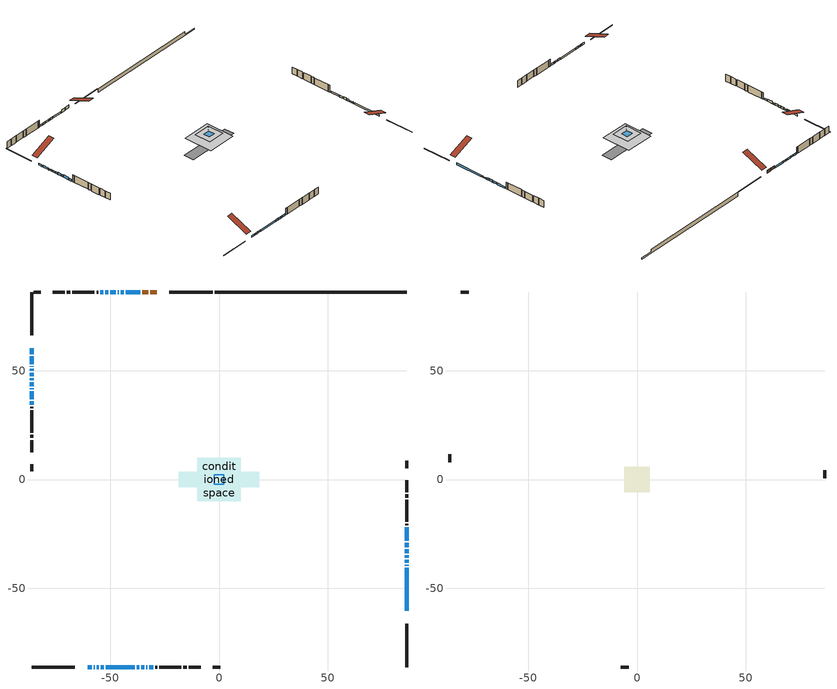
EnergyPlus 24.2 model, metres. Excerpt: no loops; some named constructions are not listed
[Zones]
conditioned space
 floor outside (Floor1 construction): -0.88,-0.88 -0.88,0.88 0.88,0.88 0.88,-0.88 z1.06
 floor outside (Floor2 construction): -4.28,-4.28 -4.28,4.28 4.28,4.28 4.28,-4.28 z1.06
 floor outside (Floor3 construction): -0.68,-0.68 -0.68,0.68 0.68,0.68 0.68,-0.68 z1.06
 floor adiabatic (AdiabaticFloorConstruction): -10.07,-10.07 -10.07,10.07 10.07,10.07 10.07,-10.07 z3.5
 floor foundation (Slab1 construction): -18.47,-3.56 -18.47,3.56 18.47,3.56 18.47,-3.56 z-1.68
 wall outside (RimJoist1 construction): -2.91,86.11 -22.77,86.11 / -86.11,-86.11 -66.24,-86.11 / -86.11,86.11 -86.11,66.24 / 86.11,-86.11 86.11,-66.24 z1.06:1.36
 wall outside (AdiabaticWallConstruction 1): -28.66,86.11 -31.67,86.11 / -32.59,86.11 -35.29,86.11 z1.06:3.09
 wall outside (AdiabaticWallConstruction): 86.11,-60.36 86.11,-40.63 / -36.21,86.11 -42.79,86.11 / -43.72,86.11 -45.09,86.11 / -46.02,86.11 -46.48,86.11 / -60.36,-86.11 -58.53,-86.11 / -57.6,-86.11 -57.14,-86.11 / -56.22,-86.11 -55.3,-86.11 / -54.37,-86.11 -52.85,-86.11 / -51.92,-86.11 -38.77,-86.11 / -86.11,60.36 -86.11,57.62 / -86.11,56.69 -86.11,53.03 / -86.11,52.1 -86.11,51.72 / -86.11,50.79 -86.11,49.88 / -86.11,48.95 -86.11,47.5 / -86.11,46.57 -86.11,45.66 / 86.11,-39.7 86.11,-39.09 / -47.41,86.11 -49.85,86.11 / 86.11,-31.11 86.11,-28.98 / -86.11,41.97 -86.11,41.36 / -35.69,-86.11 -34.29,-86.11 / -33.37,-86.11 -32.86,-86.11 / 86.11,-28.05 86.11,-22.01 / -31.93,-86.11 -30.1,-86.11 / -86.11,35.85 -86.11,34.32 / -50.77,86.11 -52.15,86.11 / -53.07,86.11 -54.6,86.11 z1.06:2.28; 86.11,-38.17 86.11,-36.94 z1.06:1.98; 86.11,-36.02 86.11,-34.8 / 86.11,-33.87 86.11,-32.04 / -37.84,-86.11 -36.62,-86.11 / -86.11,44.73 -86.11,42.9 z1.06:2.58; -86.11,40.43 -86.11,36.77 z1.06:2.79
 wall outside (Wall1 construction): -55.53,86.11 -56.25,86.11 / -29.17,-86.11 -28.45,-86.11 / -86.11,33.39 -86.11,32.67 / 86.11,-21.08 86.11,-20.36 z1.06:5.94
 wall outside (Wall2 construction): -57.18,86.11 -67.35,86.11 / -27.52,-86.11 -17.35,-86.11 / -86.11,31.74 -86.11,21.57 / 86.11,-19.43 86.11,-9.26 z1.06:5.94
 wall outside (Wall3 construction): -68.28,86.11 -69.85,86.11 / -16.42,-86.11 -14.85,-86.11 / -86.11,20.64 -86.11,19.07 / 86.11,-8.33 86.11,-6.76 z1.06:5.94
 wall outside (Wall4 construction): -70.78,86.11 -76.33,86.11 / -13.92,-86.11 -8.37,-86.11 / -86.11,18.14 -86.11,12.59 / 86.11,-5.83 86.11,-0.28 z1.06:5.94
 wall outside (Wall7 construction): -81.87,86.11 -85.18,86.11 / -2.83,-86.11 0.48,-86.11 / -86.11,7.05 -86.11,3.74 / 86.11,5.25 86.11,8.57 z1.06:5.94
 wall foundation (FoundationWall1 construction): -1.98,86.11,-1.68 -1.98,86.11,1.06 77.3,86.11,1.06 77.3,86.11,-0.86 86.11,86.11,-0.86 86.11,86.11,-1.68
 window (WindowConstruction): 86.11,-60.36 86.11,-40.63 z1.06:2.28
 window (WindowConstruction 4): -36.21,86.11 -42.79,86.11 z1.06:2.28
 window (WindowConstruction 5): -43.72,86.11 -45.09,86.11 z1.06:2.28
 window (WindowConstruction 6): -46.02,86.11 -46.48,86.11 z1.06:2.28
 window (WindowConstruction 7): -60.36,-86.11 -58.53,-86.11 z1.06:2.28
 window (WindowConstruction 8): -57.6,-86.11 -57.15,-86.11 z1.06:2.28
 window (WindowConstruction 9): -56.22,-86.11 -55.3,-86.11 z1.06:2.28
 window (WindowConstruction 10): -54.37,-86.11 -52.85,-86.11 z1.06:2.28
 window (WindowConstruction 11): -51.92,-86.11 -38.77,-86.11 z1.06:2.28
 window (WindowConstruction 12): -86.11,60.36 -86.11,57.62 z1.06:2.28
 window (WindowConstruction 13): -86.11,56.69 -86.11,53.03 z1.06:2.28
 window (WindowConstruction 14): -86.11,52.1 -86.11,51.72 z1.06:2.28
 window (WindowConstruction 15): -86.11,50.79 -86.11,49.88 z1.06:2.28
 window (WindowConstruction 16): -86.11,48.95 -86.11,47.5 z1.06:2.28
 window (WindowConstruction 17): -86.11,46.57 -86.11,45.66 z1.06:2.28
 window (WindowConstruction 18): 86.11,-39.7 86.11,-39.09 z1.06:2.28
 window (WindowConstruction 19): 86.11,-38.16 86.11,-36.95 z1.06:1.97
 window (WindowConstruction 20): 86.11,-36.02 86.11,-34.8 z1.06:2.58
 window (WindowConstruction 21): 86.11,-33.87 86.11,-32.04 z1.06:2.58
 window (WindowConstruction 22): -47.41,86.11 -49.84,86.11 z1.06:2.28
 window (WindowConstruction 1): 86.11,-31.11 86.11,-28.98 z1.06:2.28
 window (WindowConstruction 23): -37.84,-86.11 -36.62,-86.11 z1.06:2.58
 window (WindowConstruction 24): -86.11,44.73 -86.11,42.9 z1.06:2.58
 window (WindowConstruction 25): -86.11,41.97 -86.11,41.36 z1.06:2.28
 window (WindowConstruction 26): -86.11,40.43 -86.11,36.77 z1.06:2.79
 window (WindowConstruction 30): -35.69,-86.11 -34.29,-86.11 z1.06:2.28
 window (WindowConstruction 31): -33.37,-86.11 -32.86,-86.11 z1.06:2.28
 window (WindowConstruction 27): 86.11,-28.05 86.11,-22.01 z1.06:2.28
 window (WindowConstruction 28): -31.93,-86.11 -30.1,-86.11 z1.06:2.28
 window (WindowConstruction 29): -86.11,35.84 -86.11,34.32 z1.06:2.28
 window (WindowConstruction 2): -50.77,86.11 -52.15,86.11 z1.06:2.28
 window (WindowConstruction 3): -53.07,86.11 -54.6,86.11 z1.06:2.28
 door (Door): -28.66,86.11 -31.66,86.11 z1.06:3.09
 door (Door 1): -32.59,86.11 -35.29,86.11 z1.06:3.09
 ceiling adiabatic (AdiabaticFloorConstruction): 10.07,-10.07 10.07,10.07 -10.07,10.07 -10.07,-10.07 z3.5
 roof outside (Roof1 construction): -3.12,3.12 -3.12,-3.12 3.12,-3.12 3.12,3.12 z5.94
 roof outside (Roof3 construction): -3.16,3.16 -3.16,-3.16 3.16,-3.16 3.16,3.16 z5.94
 roof outside (AdiabaticRoofConstruction): 2.21,2.21 -2.21,2.21 -2.21,-2.21 2.21,-2.21 z5.94
 skylight (SkylightConstruction): 2.21,2.21 -2.21,2.21 -2.21,-2.21 2.21,-2.21 z5.94
attic - vented
 floor to conditioned space (Floor4 construction Reversed): -5.77,-5.77 -5.77,5.77 5.77,5.77 5.77,-5.77 z5.94
 floor to conditioned space (Floor5 construction Reversed): -5.15,-5.15 -5.15,5.15 5.15,5.15 5.15,-5.15 z5.94
 wall outside (Wall5 construction): -77.26,86.11 -80.94,86.11 / -7.44,-86.11 -3.76,-86.11 / -86.11,11.66 -86.11,7.98 / 86.11,0.65 86.11,4.33 z1.06:5.94
 roof outside (Roof2 construction): -27.73,86.11,5.94 -27.73,71.25,12.13 -23.7,71.25,12.13 -23.7,86.11,5.94; -61.29,-86.11,5.94 -61.29,-71.25,12.13 -65.31,-71.25,12.13 -65.31,-86.11,5.94; -86.11,61.29,5.94 -71.25,61.29,12.13 -71.25,65.31,12.13 -86.11,65.31,5.94; 86.11,-61.29,5.94 71.25,-61.29,12.13 71.25,-65.31,12.13 86.11,-65.31,5.94
[Schedule:Day:Interval]
interior lighting schedule day 11: No, 01:00, 0.109091, 04:00, 0.0909091, 05:00, 0.1, 06:00, 0.163636, 07:00, 0.272727, 08:00, 0.345455, 10:00, 0.372727, 11:00, 0.354545, 12:00, 0.336364, 13:00, 0.327273, 14:00, 0.318182, 15:00, 0.336364, 16:00, 0.372727, 17:00, 0.454545, 18:00, 0.590909, 19:00, 0.781818, 20:00, 0.963636, 21:00, 1, 22:00, 0.718182, 23:00, 0.363636, 24:00, 0.163636
interior lighting schedule default day; occupants schedule default day; clothes dryer schedule default day; cooking range schedule default day; mech vent bath fan 0 schedule default day; mech vent bath fan 1 schedule default day; mech vent range fan 0 schedule default day; misc plug loads schedule default day; general water use schedule default day; clothes dryer exhaust 0 schedule default day; cooling season schedule day; cooling season schedule day 2; cooling season schedule default day; exterior lighting schedule default day; natural vent schedule default day: No, 24:00, 0
occupants schedule day: No, 05:00, 0.426829, 06:00, 0.719512, 07:00, 1, 08:00, 0.670732, 09:00, 0.329268, 14:00, 0.170732, 15:00, 0.231707, 16:00, 0.329268, 17:00, 0.5, 18:00, 0.670732, 19:00, 0.829268, 21:00, 1, 22:00, 0.853659, 23:00, 0.646341, 24:00, 0.426829
clothes dryer schedule day; clothes dryer exhaust 0 schedule day: No, 01:00, 0.123457, 02:00, 0.0740741, 03:00, 0.0493827, 04:00, 0.0246914, 05:00, 0.0493827, 06:00, 0.0740741, 07:00, 0.197531, 08:00, 0.395062, 09:00, 0.592593, 10:00, 0.839506, 11:00, 0.962963, 12:00, 1, 13:00, 0.91358, 14:00, 0.82716, 15:00, 0.716049, 16:00, 0.753086, 17:00, 0.679012, 18:00, 0.666667, 20:00, 0.62963, 21:00, 0.641975, 22:00, 0.666667, 23:00, 0.54321, 24:00, 0.296296
cooking range schedule day: No, 05:00, 0.0597015, 06:00, 0.11194, 07:00, 0.171642, 08:00, 0.291045, 11:00, 0.343284, 12:00, 0.402985, 13:00, 0.462687, 14:00, 0.343284, 15:00, 0.291045, 16:00, 0.402985, 17:00, 0.567164, 18:00, 1, 19:00, 0.850746, 20:00, 0.432836, 21:00, 0.291045, 22:00, 0.231343, 23:00, 0.171642, 24:00, 0.11194
mech vent bath fan 0 schedule day; mech vent bath fan 1 schedule day: No, 07:00, 0, 08:00, 1, 09:00, 0.2, 24:00, 0
mech vent range fan 0 schedule day: No, 18:00, 0, 19:00, 1, 20:00, 0.2, 24:00, 0
misc plug loads schedule day: No, 06:00, 0.705882, 07:00, 0.745098, 08:00, 0.803922, 15:00, 0.823529, 16:00, 0.862745, 17:00, 0.921569, 18:00, 0.980392, 19:00, 1, 20:00, 0.980392, 21:00, 0.941176, 22:00, 0.862745, 23:00, 0.784314, 24:00, 0.72549
general water use schedule day: No, 01:00, 0.315068, 03:00, 0.287671, 04:00, 0.342466, 05:00, 0.369863, 06:00, 0.520548, 07:00, 0.60274, 08:00, 0.534247, 10:00, 0.506849, 11:00, 0.465753, 14:00, 0.479452, 15:00, 0.534247, 16:00, 0.589041, 17:00, 0.69863, 18:00, 0.876712, 19:00, 0.890411, 20:00, 0.986301, 21:00, 1, 22:00, 0.863014, 23:00, 0.616438, 24:00, 0.465753
cooling season schedule day 1: No, 24:00, 1
exterior lighting schedule day: No, 01:00, 0.566667, 03:00, 0.524167, 05:00, 0.495833, 06:00, 0.5525, 07:00, 0.623333, 08:00, 0.580833, 09:00, 0.439167, 10:00, 0.354167, 12:00, 0.34, 13:00, 0.354167, 14:00, 0.396667, 15:00, 0.425, 16:00, 0.495833, 17:00, 0.623333, 18:00, 0.793333, 19:00, 0.906667, 20:00, 0.963333, 21:00, 0.991667, 22:00, 0.920833, 23:00, 0.793333, 24:00, 0.665833
exterior lighting schedule day 1: No, 01:00, 0.528571, 03:00, 0.488929, 05:00, 0.4625, 06:00, 0.515357, 07:00, 0.581429, 08:00, 0.541786, 09:00, 0.409643, 10:00, 0.330357, 12:00, 0.317143, 13:00, 0.330357, 14:00, 0.37, 15:00, 0.396429, 16:00, 0.4625, 17:00, 0.581429, 18:00, 0.74, 19:00, 0.845714, 20:00, 0.898571, 21:00, 0.925, 22:00, 0.858929, 23:00, 0.74, 24:00, 0.621071
exterior lighting schedule day 10: No, 01:00, 0.552381, 03:00, 0.510952, 05:00, 0.483333, 06:00, 0.538571, 07:00, 0.607619, 08:00, 0.56619, 09:00, 0.428095, 10:00, 0.345238, 12:00, 0.331429, 13:00, 0.345238, 14:00, 0.386667, 15:00, 0.414286, 16:00, 0.483333, 17:00, 0.607619, 18:00, 0.773333, 19:00, 0.88381, 20:00, 0.939048, 21:00, 0.966667, 22:00, 0.897619, 23:00, 0.773333, 24:00, 0.649048
exterior lighting schedule day 11: No, 01:00, 0.571429, 03:00, 0.528571, 05:00, 0.5, 06:00, 0.557143, 07:00, 0.628571, 08:00, 0.585714, 09:00, 0.442857, 10:00, 0.357143, 12:00, 0.342857, 13:00, 0.357143, 14:00, 0.4, 15:00, 0.428571, 16:00, 0.5, 17:00, 0.628571, 18:00, 0.8, 19:00, 0.914286, 20:00, 0.971429, 21:00, 1, 22:00, 0.928571, 23:00, 0.8, 24:00, 0.671429
exterior lighting schedule day 2: No, 01:00, 0.485714, 03:00, 0.449286, 05:00, 0.425, 06:00, 0.473571, 07:00, 0.534286, 08:00, 0.497857, 09:00, 0.376429, 10:00, 0.303571, 12:00, 0.291429, 13:00, 0.303571, 14:00, 0.34, 15:00, 0.364286, 16:00, 0.425, 17:00, 0.534286, 18:00, 0.68, 19:00, 0.777143, 20:00, 0.825714, 21:00, 0.85, 22:00, 0.789286, 23:00, 0.68, 24:00, 0.570714
exterior lighting schedule day 3: No, 01:00, 0.442857, 03:00, 0.409643, 05:00, 0.3875, 06:00, 0.431786, 07:00, 0.487143, 08:00, 0.453929, 09:00, 0.343214, 10:00, 0.276786, 12:00, 0.265714, 13:00, 0.276786, 14:00, 0.31, 15:00, 0.332143, 16:00, 0.3875, 17:00, 0.487143, 18:00, 0.62, 19:00, 0.708571, 20:00, 0.752857, 21:00, 0.775, 22:00, 0.719643, 23:00, 0.62, 24:00, 0.520357
exterior lighting schedule day 4: No, 01:00, 0.4, 03:00, 0.37, 05:00, 0.35, 06:00, 0.39, 07:00, 0.44, 08:00, 0.41, 09:00, 0.31, 10:00, 0.25, 12:00, 0.24, 13:00, 0.25, 14:00, 0.28, 15:00, 0.3, 16:00, 0.35, 17:00, 0.44, 18:00, 0.56, 19:00, 0.64, 20:00, 0.68, 21:00, 0.7, 22:00, 0.65, 23:00, 0.56, 24:00, 0.47
exterior lighting schedule day 5: No, 01:00, 0.380952, 03:00, 0.352381, 05:00, 0.333333, 06:00, 0.371429, 07:00, 0.419048, 08:00, 0.390476, 09:00, 0.295238, 10:00, 0.238095, 12:00, 0.228571, 13:00, 0.238095, 14:00, 0.266667, 15:00, 0.285714, 16:00, 0.333333, 17:00, 0.419048, 18:00, 0.533333, 19:00, 0.609524, 20:00, 0.647619, 21:00, 0.666667, 22:00, 0.619048, 23:00, 0.533333, 24:00, 0.447619
exterior lighting schedule day 6: No, 01:00, 0.390476, 03:00, 0.36119, 05:00, 0.341667, 06:00, 0.380714, 07:00, 0.429524, 08:00, 0.400238, 09:00, 0.302619, 10:00, 0.244048, 12:00, 0.234286, 13:00, 0.244048, 14:00, 0.273333, 15:00, 0.292857, 16:00, 0.341667, 17:00, 0.429524, 18:00, 0.546667, 19:00, 0.624762, 20:00, 0.66381, 21:00, 0.683333, 22:00, 0.634524, 23:00, 0.546667, 24:00, 0.45881
exterior lighting schedule day 7: No, 01:00, 0.419048, 03:00, 0.387619, 05:00, 0.366667, 06:00, 0.408571, 07:00, 0.460952, 08:00, 0.429524, 09:00, 0.324762, 10:00, 0.261905, 12:00, 0.251429, 13:00, 0.261905, 14:00, 0.293333, 15:00, 0.314286, 16:00, 0.366667, 17:00, 0.460952, 18:00, 0.586667, 19:00, 0.670476, 20:00, 0.712381, 21:00, 0.733333, 22:00, 0.680952, 23:00, 0.586667, 24:00, 0.492381
exterior lighting schedule day 8: No, 01:00, 0.466667, 03:00, 0.431667, 05:00, 0.408333, 06:00, 0.455, 07:00, 0.513333, 08:00, 0.478333, 09:00, 0.361667, 10:00, 0.291667, 12:00, 0.28, 13:00, 0.291667, 14:00, 0.326667, 15:00, 0.35, 16:00, 0.408333, 17:00, 0.513333, 18:00, 0.653333, 19:00, 0.746667, 20:00, 0.793333, 21:00, 0.816667, 22:00, 0.758333, 23:00, 0.653333, 24:00, 0.548333
exterior lighting schedule day 9: No, 01:00, 0.509524, 03:00, 0.47131, 05:00, 0.445833, 06:00, 0.496786, 07:00, 0.560476, 08:00, 0.522262, 09:00, 0.394881, 10:00, 0.318452, 12:00, 0.305714, 13:00, 0.318452, 14:00, 0.356667, 15:00, 0.382143, 16:00, 0.445833, 17:00, 0.560476, 18:00, 0.713333, 19:00, 0.815238, 20:00, 0.86619, 21:00, 0.891667, 22:00, 0.827976, 23:00, 0.713333, 24:00, 0.59869
[Schedule:Week:Daily]
mech vent bath fan 1 schedule Week Rule - Jan1-Dec31: mech vent bath fan 1 schedule day, mech vent bath fan 1 schedule day, mech vent bath fan 1 schedule day, mech vent bath fan 1 schedule day, mech vent bath fan 1 schedule day, mech vent bath fan 1 schedule day, mech vent bath fan 1 schedule day, mech vent bath fan 1 schedule default day, mech vent bath fan 1 schedule default day, mech vent bath fan 1 schedule default day, mech vent bath fan 1 schedule default day, mech vent bath fan 1 schedule default day
mech vent range fan 0 schedule Week Rule - Jan1-Dec31: mech vent range fan 0 schedule day, mech vent range fan 0 schedule day, mech vent range fan 0 schedule day, mech vent range fan 0 schedule day, mech vent range fan 0 schedule day, mech vent range fan 0 schedule day, mech vent range fan 0 schedule day, mech vent range fan 0 schedule default day, mech vent range fan 0 schedule default day, mech vent range fan 0 schedule default day, mech vent range fan 0 schedule default day, mech vent range fan 0 schedule default day
misc plug loads schedule Week Rule - Jan1-Dec31: misc plug loads schedule day, misc plug loads schedule day, misc plug loads schedule day, misc plug loads schedule day, misc plug loads schedule day, misc plug loads schedule day, misc plug loads schedule day, misc plug loads schedule default day, misc plug loads schedule default day, misc plug loads schedule default day, misc plug loads schedule default day, misc plug loads schedule default day
general water use schedule Week Rule - Jan1-Dec31: general water use schedule day, general water use schedule day, general water use schedule day, general water use schedule day, general water use schedule day, general water use schedule day, general water use schedule day, general water use schedule default day, general water use schedule default day, general water use schedule default day, general water use schedule default day, general water use schedule default day
clothes dryer exhaust 0 schedule Week Rule - Jan1-Dec31: clothes dryer exhaust 0 schedule day, clothes dryer exhaust 0 schedule day, clothes dryer exhaust 0 schedule day, clothes dryer exhaust 0 schedule day, clothes dryer exhaust 0 schedule day, clothes dryer exhaust 0 schedule day, clothes dryer exhaust 0 schedule day, clothes dryer exhaust 0 schedule default day, clothes dryer exhaust 0 schedule default day, clothes dryer exhaust 0 schedule default day, clothes dryer exhaust 0 schedule default day, clothes dryer exhaust 0 schedule default day
cooling season schedule Week Rule - Jan1-May26: cooling season schedule day, cooling season schedule day, cooling season schedule day, cooling season schedule day, cooling season schedule day, cooling season schedule day, cooling season schedule day, cooling season schedule default day, cooling season schedule default day, cooling season schedule default day, cooling season schedule default day, cooling season schedule default day
cooling season schedule Week Rule - May27-Jun2: cooling season schedule day, cooling season schedule day, cooling season schedule day, cooling season schedule day, cooling season schedule day, cooling season schedule day 1, cooling season schedule day 1, cooling season schedule default day, cooling season schedule default day, cooling season schedule default day, cooling season schedule default day, cooling season schedule default day
cooling season schedule Week Rule - Jun3-Aug25: cooling season schedule day 1, cooling season schedule day 1, cooling season schedule day 1, cooling season schedule day 1, cooling season schedule day 1, cooling season schedule day 1, cooling season schedule day 1, cooling season schedule default day, cooling season schedule default day, cooling season schedule default day, cooling season schedule default day, cooling season schedule default day
cooling season schedule Week Rule - Aug26-Sep1: cooling season schedule day 1, cooling season schedule day 1, cooling season schedule day 1, cooling season schedule day 1, cooling season schedule day 1, cooling season schedule day 1, cooling season schedule day 2, cooling season schedule default day, cooling season schedule default day, cooling season schedule default day, cooling season schedule default day, cooling season schedule default day
cooling season schedule Week Rule - Sep2-Dec31: cooling season schedule day 2, cooling season schedule day 2, cooling season schedule day 2, cooling season schedule day 2, cooling season schedule day 2, cooling season schedule day 2, cooling season schedule day 2, cooling season schedule default day, cooling season schedule default day, cooling season schedule default day, cooling season schedule default day, cooling season schedule default day
exterior lighting schedule Week Rule - Jan1-Jan27: exterior lighting schedule day, exterior lighting schedule day, exterior lighting schedule day, exterior lighting schedule day, exterior lighting schedule day, exterior lighting schedule day, exterior lighting schedule day, exterior lighting schedule default day, exterior lighting schedule default day, exterior lighting schedule default day, exterior lighting schedule default day, exterior lighting schedule default day
exterior lighting schedule Week Rule - Jan28-Feb3: exterior lighting schedule day, exterior lighting schedule day, exterior lighting schedule day, exterior lighting schedule day, exterior lighting schedule day 1, exterior lighting schedule day 1, exterior lighting schedule day 1, exterior lighting schedule default day, exterior lighting schedule default day, exterior lighting schedule default day, exterior lighting schedule default day, exterior lighting schedule default day
exterior lighting schedule Week Rule - Feb4-Feb24: exterior lighting schedule day 1, exterior lighting schedule day 1, exterior lighting schedule day 1, exterior lighting schedule day 1, exterior lighting schedule day 1, exterior lighting schedule day 1, exterior lighting schedule day 1, exterior lighting schedule default day, exterior lighting schedule default day, exterior lighting schedule default day, exterior lighting schedule default day, exterior lighting schedule default day
exterior lighting schedule Week Rule - Feb25-Mar3: exterior lighting schedule day 1, exterior lighting schedule day 1, exterior lighting schedule day 1, exterior lighting schedule day 1, exterior lighting schedule day 2, exterior lighting schedule day 2, exterior lighting schedule day 2, exterior lighting schedule default day, exterior lighting schedule default day, exterior lighting schedule default day, exterior lighting schedule default day, exterior lighting schedule default day
exterior lighting schedule Week Rule - Mar4-Mar31: exterior lighting schedule day 2, exterior lighting schedule day 2, exterior lighting schedule day 2, exterior lighting schedule day 2, exterior lighting schedule day 2, exterior lighting schedule day 2, exterior lighting schedule day 2, exterior lighting schedule default day, exterior lighting schedule default day, exterior lighting schedule default day, exterior lighting schedule default day, exterior lighting schedule default day
exterior lighting schedule Week Rule - Apr1-Apr28: exterior lighting schedule day 3, exterior lighting schedule day 3, exterior lighting schedule day 3, exterior lighting schedule day 3, exterior lighting schedule day 3, exterior lighting schedule day 3, exterior lighting schedule day 3, exterior lighting schedule default day, exterior lighting schedule default day, exterior lighting schedule default day, exterior lighting schedule default day, exterior lighting schedule default day
exterior lighting schedule Week Rule - Apr29-May5: exterior lighting schedule day 3, exterior lighting schedule day 3, exterior lighting schedule day 4, exterior lighting schedule day 4, exterior lighting schedule day 4, exterior lighting schedule day 4, exterior lighting schedule day 4, exterior lighting schedule default day, exterior lighting schedule default day, exterior lighting schedule default day, exterior lighting schedule default day, exterior lighting schedule default day
exterior lighting schedule Week Rule - May6-May26: exterior lighting schedule day 4, exterior lighting schedule day 4, exterior lighting schedule day 4, exterior lighting schedule day 4, exterior lighting schedule day 4, exterior lighting schedule day 4, exterior lighting schedule day 4, exterior lighting schedule default day, exterior lighting schedule default day, exterior lighting schedule default day, exterior lighting schedule default day, exterior lighting schedule default day
exterior lighting schedule Week Rule - May27-Jun2: exterior lighting schedule day 4, exterior lighting schedule day 4, exterior lighting schedule day 4, exterior lighting schedule day 4, exterior lighting schedule day 4, exterior lighting schedule day 5, exterior lighting schedule day 5, exterior lighting schedule default day, exterior lighting schedule default day, exterior lighting schedule default day, exterior lighting schedule default day, exterior lighting schedule default day
exterior lighting schedule Week Rule - Jun3-Jun30: exterior lighting schedule day 5, exterior lighting schedule day 5, exterior lighting schedule day 5, exterior lighting schedule day 5, exterior lighting schedule day 5, exterior lighting schedule day 5, exterior lighting schedule day 5, exterior lighting schedule default day, exterior lighting schedule default day, exterior lighting schedule default day, exterior lighting schedule default day, exterior lighting schedule default day
exterior lighting schedule Week Rule - Jul1-Jul28: exterior lighting schedule day 6, exterior lighting schedule day 6, exterior lighting schedule day 6, exterior lighting schedule day 6, exterior lighting schedule day 6, exterior lighting schedule day 6, exterior lighting schedule day 6, exterior lighting schedule default day, exterior lighting schedule default day, exterior lighting schedule default day, exterior lighting schedule default day, exterior lighting schedule default day
exterior lighting schedule Week Rule - Jul29-Aug4: exterior lighting schedule day 6, exterior lighting schedule day 6, exterior lighting schedule day 6, exterior lighting schedule day 7, exterior lighting schedule day 7, exterior lighting schedule day 7, exterior lighting schedule day 7, exterior lighting schedule default day, exterior lighting schedule default day, exterior lighting schedule default day, exterior lighting schedule default day, exterior lighting schedule default day
exterior lighting schedule Week Rule - Aug5-Aug25: exterior lighting schedule day 7, exterior lighting schedule day 7, exterior lighting schedule day 7, exterior lighting schedule day 7, exterior lighting schedule day 7, exterior lighting schedule day 7, exterior lighting schedule day 7, exterior lighting schedule default day, exterior lighting schedule default day, exterior lighting schedule default day, exterior lighting schedule default day, exterior lighting schedule default day
exterior lighting schedule Week Rule - Aug26-Sep1: exterior lighting schedule day 7, exterior lighting schedule day 7, exterior lighting schedule day 7, exterior lighting schedule day 7, exterior lighting schedule day 7, exterior lighting schedule day 7, exterior lighting schedule day 8, exterior lighting schedule default day, exterior lighting schedule default day, exterior lighting schedule default day, exterior lighting schedule default day, exterior lighting schedule default day
exterior lighting schedule Week Rule - Sep2-Sep29: exterior lighting schedule day 8, exterior lighting schedule day 8, exterior lighting schedule day 8, exterior lighting schedule day 8, exterior lighting schedule day 8, exterior lighting schedule day 8, exterior lighting schedule day 8, exterior lighting schedule default day, exterior lighting schedule default day, exterior lighting schedule default day, exterior lighting schedule default day, exterior lighting schedule default day
exterior lighting schedule Week Rule - Sep30-Oct6: exterior lighting schedule day 8, exterior lighting schedule day 9, exterior lighting schedule day 9, exterior lighting schedule day 9, exterior lighting schedule day 9, exterior lighting schedule day 9, exterior lighting schedule day 9, exterior lighting schedule default day, exterior lighting schedule default day, exterior lighting schedule default day, exterior lighting schedule default day, exterior lighting schedule default day
exterior lighting schedule Week Rule - Oct7-Oct27: exterior lighting schedule day 9, exterior lighting schedule day 9, exterior lighting schedule day 9, exterior lighting schedule day 9, exterior lighting schedule day 9, exterior lighting schedule day 9, exterior lighting schedule day 9, exterior lighting schedule default day, exterior lighting schedule default day, exterior lighting schedule default day, exterior lighting schedule default day, exterior lighting schedule default day
exterior lighting schedule Week Rule - Oct28-Nov3: exterior lighting schedule day 9, exterior lighting schedule day 9, exterior lighting schedule day 9, exterior lighting schedule day 9, exterior lighting schedule day 10, exterior lighting schedule day 10, exterior lighting schedule day 10, exterior lighting schedule default day, exterior lighting schedule default day, exterior lighting schedule default day, exterior lighting schedule default day, exterior lighting schedule default day
exterior lighting schedule Week Rule - Nov4-Nov24: exterior lighting schedule day 10, exterior lighting schedule day 10, exterior lighting schedule day 10, exterior lighting schedule day 10, exterior lighting schedule day 10, exterior lighting schedule day 10, exterior lighting schedule day 10, exterior lighting schedule default day, exterior lighting schedule default day, exterior lighting schedule default day, exterior lighting schedule default day, exterior lighting schedule default day
exterior lighting schedule Week Rule - Nov25-Dec1: exterior lighting schedule day 10, exterior lighting schedule day 10, exterior lighting schedule day 10, exterior lighting schedule day 10, exterior lighting schedule day 10, exterior lighting schedule day 10, exterior lighting schedule day 11, exterior lighting schedule default day, exterior lighting schedule default day, exterior lighting schedule default day, exterior lighting schedule default day, exterior lighting schedule default day
exterior lighting schedule Week Rule - Dec2-Dec31: exterior lighting schedule day 11, exterior lighting schedule day 11, exterior lighting schedule day 11, exterior lighting schedule day 11, exterior lighting schedule day 11, exterior lighting schedule day 11, exterior lighting schedule day 11, exterior lighting schedule default day, exterior lighting schedule default day, exterior lighting schedule default day, exterior lighting schedule default day, exterior lighting schedule default day
natural vent schedule Week Rule - Jan1-Dec31: natural vent schedule default day, natural vent schedule default day, natural vent schedule default day, natural vent schedule default day, natural vent schedule default day, natural vent schedule default day, natural vent schedule default day, natural vent schedule default day, natural vent schedule default day, natural vent schedule default day, natural vent schedule default day, natural vent schedule default day
[Schedule:Year]
clothes dryer exhaust 0 schedule: clothes dryer exhaust 0 schedule Week Rule - Jan1-Dec31, 1, 1, 12, 31
cooling season schedule: cooling season schedule Week Rule - Jan1-May26, 1, 1, 5, 26, cooling season schedule Week Rule - May27-Jun2, 5, 27, 6, 2, cooling season schedule Week Rule - Jun3-Aug25, 6, 3, 8, 25, cooling season schedule Week Rule - Aug26-Sep1, 8, 26, 9, 1, cooling season schedule Week Rule - Sep2-Dec31, 9, 2, 12, 31
natural vent schedule: natural vent schedule Week Rule - Jan1-Dec31, 1, 1, 12, 31
